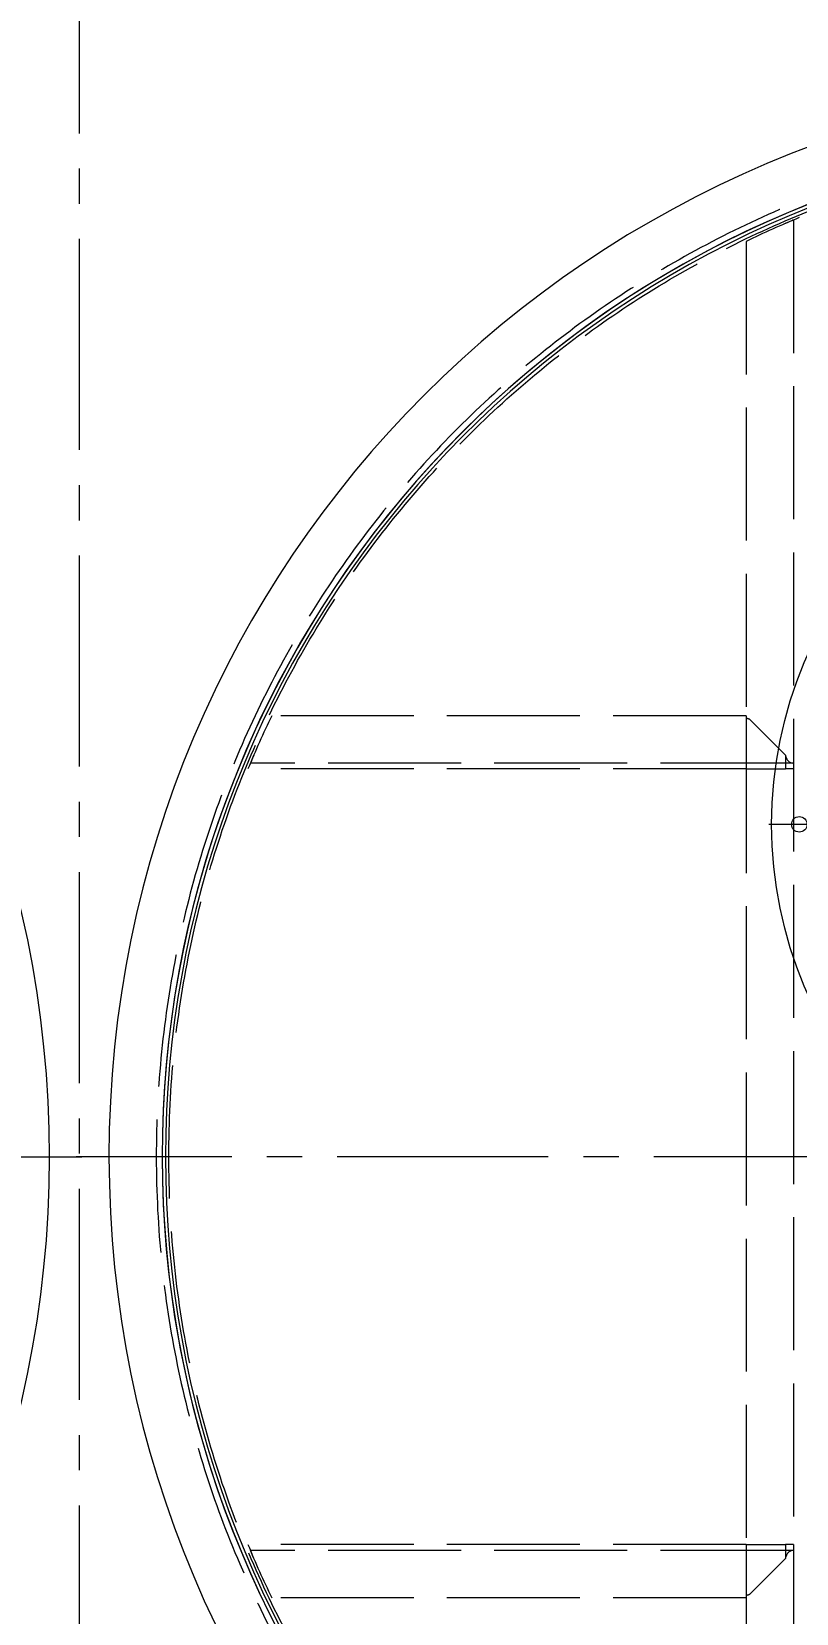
# Model space of a CAD drawing. Header units: millimetres. Extents: x 163705 to 1616509, y 81827 to 302547.
# Drawn here: x 1282892 to 1283582, y 148548 to 149975 of the extents above; entities that cross this region are included whole.
import ezdxf

# ---------------------------------------------------------------- set-up
doc = ezdxf.new("R2010")
doc.units = ezdxf.units.MM
doc.header["$LTSCALE"] = 10
doc.linetypes.add('ACAD_ISO02W100', pattern=[15, 12, -3])
doc.linetypes.add('CENTER2', pattern=[28.575, 19.05, -3.175, 3.175, -3.175])
for name, color, linetype, lineweight in [('1-中心线', 1, 'CENTER2', 0), ('1-标注', 3, 'Continuous', 0), ('1-虚线', 8, 'ACAD_ISO02W100', 0), ('1-设备轮廓', 2, 'Continuous', 18)]:
    doc.layers.add(name, color=color, linetype=linetype, lineweight=lineweight)
doc.styles.get("Standard").update_dxf_attribs({"font": 'arial.ttf'})
doc.dimstyles.new('AM_GB50$0', dxfattribs={"dimscale": 50, "dimtxt": 3.5, "dimasz": 3.5, "dimexe": 1, "dimexo": 1, "dimgap": 1.5, "dimtad": 1, "dimdsep": 46, "dimtxsty": 'Standard', "dimcen": 0, "dimclrd": 256, "dimclre": 256, "dimclrt": 2, "dimadec": 0, "dimazin": 2, "dimtp": 0.1, "dimtm": 0.1, "dimtfac": 0.71, "dimtdec": 3, "dimtmove": 0, "dimatfit": 3, "dimfxl": 0, "dimlwd": -1, "dimlwe": -1, "dimarcsym": 0})

# ---------------------------------------------------------------- blocks, each defined once
blk = doc.blocks.new('*D702')
at = {"layer": '1-标注', "transparency": 16777216}
for p, q in [((1281934.9, 149984.6), (1281934.9, 152824.8)), ((1283934.9, 149984.6), (1283934.9, 152824.8)), ((1282109.9, 152774.8), (1283759.9, 152774.8))]:
    blk.add_line(p, q, dxfattribs=at)
for points in [[(1282109.9, 152803.9), (1282109.9, 152745.6), (1281934.9, 152774.8)], [(1283759.9, 152803.9), (1283759.9, 152745.6), (1283934.9, 152774.8)]]:
    blk.add_solid(points, dxfattribs=at)
at = {"layer": 'Defpoints', "transparency": 16777216}
for p in [(1283934.9, 152774.8), (1281934.9, 149934.6), (1283934.9, 149934.6)]:
    blk.add_point(p, dxfattribs=at)
at = {"layer": '1-标注', "transparency": 16777216, "insert": (1282934.9, 152939.1), "char_height": 175, "attachment_point": 5}
blk.add_mtext('2000', dxfattribs=at)
blk = doc.blocks.new('SW_CENTERMARKSYMBOL_13')
at = {"layer": '1-中心线'}
for q in [(-1002.5, 0), (-927.5, 0)]:
    blk.add_line((-5, 0), q, dxfattribs=at)
blk = doc.blocks.new('SW_CENTERMARKSYMBOL_37')
at = {"layer": '1-中心线'}
for p, q in [((0, 5), (0, 377.5)), ((-5, 0), (-377.5, 0)), ((0, 0), (-2.5, 0)), ((0, 0), (0, 2.5)), ((0, 0), (0, -2.5)), ((0, 0), (2.5, 0)), ((5, 0), (377.5, 0)), ((0, -5), (0, -377.5))]:
    blk.add_line(p, q, dxfattribs=at)
blk = doc.blocks.new('LFHBF-LC1-00C_俯视图')
at = {"layer": '1-虚线', "lineweight": 18}
for p, q in [((647.2, 1847.9), (647.2, 157.1)), ((604.5, 1828.6), (604.5, 176.4)), ((604.5, 1400.5), (176.4, 1400.5)), ((604.5, 1400.5), (604.5, 1352.5)), ((640, 1365), (608.1, 1396.9)), ((647.2, 1357.8), (157.1, 1357.8)), ((640, 1365), (640, 1352.5)), ((647.2, 1357.8), (647.2, 1352.5)), ((604.5, 1352.5), (154.9, 1352.5)), ((604.5, 1352.5), (640, 1352.5)), ((647.2, 1352.5), (640, 1352.5)), ((604.5, 652.5), (154.9, 652.5)), ((647.2, 647.2), (157.1, 647.2)), ((604.5, 652.5), (604.5, 604.5)), ((604.5, 652.5), (640, 652.5)), ((640, 652.5), (640, 640)), ((647.2, 652.5), (640, 652.5)), ((647.2, 652.5), (647.2, 647.2)), ((640, 640), (608.1, 608.1)), ((604.5, 604.5), (176.4, 604.5))]:
    blk.add_line(p, q, dxfattribs=at)
at = {"layer": '1-虚线', "lineweight": 18, "flags": 128}
for points in [[(647.2, 1847.9), (646.8, 1847.7), (645.7, 1847.2), (643.9, 1846.5), (641.6, 1845.5), (640, 1844.8)], [(160.2, 1365), (159, 1362.2), (158, 1359.9), (157.4, 1358.4), (157.1, 1357.8), (157.1, 1357.8)], [(160.2, 640), (159, 642.8), (158, 645.1), (157.4, 646.6), (157.1, 647.2), (157.1, 647.2)]]:
    blk.add_lwpolyline(points, dxfattribs=at)
at = {"layer": '1-虚线', "lineweight": 18}
blk.add_circle((1002.5, 1002.5), 919, dxfattribs=at)
for radius, start, end in [(930.3, 270.0619, 270), (917, 112.4377, 115.7232), (917, 154.2768, 157.5623), (917, 202.4377, 205.7232)]:
    blk.add_arc((1002.5, 1002.5), radius, start, end, dxfattribs=at)
for centre, major_axis, ratio, start_param, end_param in [((570.2, 1396.5), (38.1, 0), 0.105104, 0.10472, 0.450099), ((647.2, 1365.8), (0, 8), 0.900404, 1.675516, 3.141593), ((647.2, 639.2), (0, 8), 0.900404, 0, 1.466077), ((570.2, 608.5), (38.1, 0), 0.105104, 5.833086, 6.178466)]:
    blk.add_ellipse(centre, major_axis=major_axis, ratio=ratio, start_param=start_param, end_param=end_param, dxfattribs=at)
at = {"layer": '1-设备轮廓'}
for centre, radius in [((1002.5, 1302.5), 375), ((652.5, 1302.5), 7)]:
    blk.add_circle(centre, radius, dxfattribs=at)
for radius, start, end in [(973, 270.0619, 270), (925, 20.2396, 180), (925, 20.2396, 270), (922, 20.3083, 339.6917), (925, 180, 339.7604)]:
    blk.add_arc((1002.5, 1002.5), radius, start, end, dxfattribs=at)
at = {"layer": '1-中心线'}
for name, p in [('SW_CENTERMARKSYMBOL_13', (1002.5, 1002.5)), ('SW_CENTERMARKSYMBOL_37', (1002.5, 1302.5))]:
    blk.add_blockref(name, p, dxfattribs=at)

msp = doc.modelspace()

# ---------------------------------------------------------------- linework, layer by layer
at = {"layer": '1-中心线'}
msp.add_line((1282934.896, 152359.738), (1282934.896, 141159.499), dxfattribs=at)

# ---------------------------------------------------------------- block references
at = {"xscale": -1}
msp.add_blockref('LFHBF-LC1-00C_俯视图', (1282937.408, 147957.12), dxfattribs=at)
msp.add_blockref('LFHBF-LC1-00C_俯视图', (1282932.385, 147957.12))

# ---------------------------------------------------------------- dimensions: what is measured, and where the dimension line sits
at = {"layer": '1-标注'}
dim = msp.add_linear_dim(base=(1283934.896, 152774.771), p1=(1281934.896, 149934.62), p2=(1283934.896, 149934.62), dimstyle='AM_GB50$0', override={"dimtmove": 1}, dxfattribs=at)
dim.commit()
dim.dimension.update_dxf_attribs({"geometry": '*D702', "text_midpoint": (1282934.896, 152939.121)})

doc.saveas('drawing.dxf')
